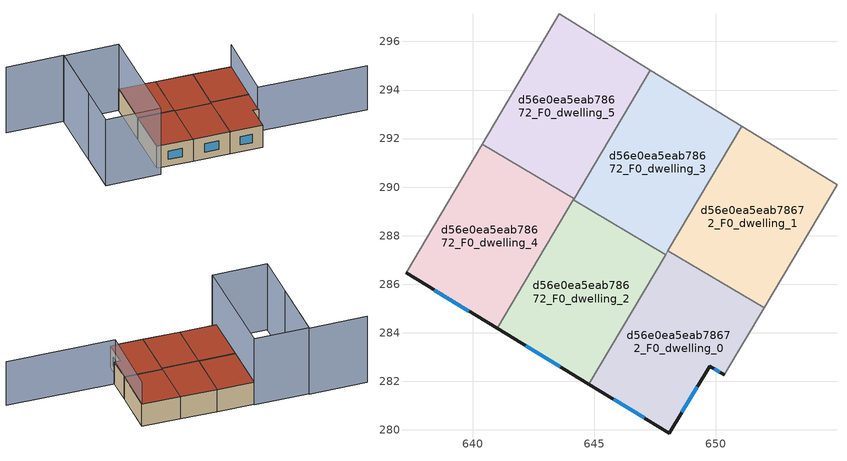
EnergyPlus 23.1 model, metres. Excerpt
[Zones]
d56e0ea5eab78672_F0_dwelling_0
 floor ground (EU_floor_Construction): 652,285.04 650.35,282.27 649.77,282.63 648.09,279.87 644.78,281.88 648.03,287.38 z0
 wall outside (EU_wall_Construction): 644.78,281.88 648.09,279.87 649.77,282.63 650.35,282.27 z0:3
 wall to d56e0ea5eab78672_F0_dwelling_1 (EU_wall_Construction): 652,285.04 648.03,287.38 z0:3
 wall adiabatic (EU_wall_Construction): 650.35,282.27 652,285.04 z0:3
 wall to d56e0ea5eab78672_F0_dwelling_2 (EU_wall_Construction): 647.94,287.22 644.78,281.88 z0:3
 wall to d56e0ea5eab78672_F0_dwelling_3 (EU_wall_Construction): 648.03,287.38 647.94,287.22 z0:3
 window (EU_Window_Construction): 648.61,280.73 649.24,281.77 / 645.81,281.25 647.05,280.5 / 649.95,282.52 650.17,282.38 z0.93:2.07
 roof outside (EU_roof_Construction): 650.35,282.27 652,285.04 648.03,287.38 644.78,281.88 648.09,279.87 649.77,282.63 z3
d56e0ea5eab78672_F0_dwelling_1
 floor ground (EU_floor_Construction): 655,290.09 652,285.04 648.03,287.38 651.07,292.51 z0
 wall adiabatic (EU_wall_Construction): 652,285.04 655,290.09 651.07,292.51 z0:3
 wall to d56e0ea5eab78672_F0_dwelling_3 (EU_wall_Construction): 651.07,292.51 648.03,287.38 z0:3
 roof outside (EU_roof_Construction): 652,285.04 655,290.09 651.07,292.51 648.03,287.38 z3
d56e0ea5eab78672_F0_dwelling_2
 floor ground (EU_floor_Construction): 647.94,287.22 644.78,281.88 641.01,284.18 644.14,289.47 z0
 wall outside (EU_wall_Construction): 641.01,284.18 644.78,281.88 z0:3
 wall to d56e0ea5eab78672_F0_dwelling_3 (EU_wall_Construction): 647.94,287.22 644.14,289.47 z0:3
 wall to d56e0ea5eab78672_F0_dwelling_4 (EU_wall_Construction): 644.14,289.47 641.01,284.18 z0:3
 window (EU_Window_Construction): 642.18,283.46 643.6,282.6 z0.93:2.07
 roof outside (EU_roof_Construction): 644.78,281.88 647.94,287.22 644.14,289.47 641.01,284.18 z3
d56e0ea5eab78672_F0_dwelling_3
 floor ground (EU_floor_Construction): 651.07,292.51 647.94,287.22 644.14,289.47 647.31,294.82 z0
 wall adiabatic (EU_wall_Construction): 651.07,292.51 647.31,294.82 z0:3
 wall to d56e0ea5eab78672_F0_dwelling_5 (EU_wall_Construction): 647.31,294.82 644.17,289.53 z0:3
 wall to d56e0ea5eab78672_F0_dwelling_4 (EU_wall_Construction): 644.17,289.53 644.14,289.47 z0:3
 roof outside (EU_roof_Construction): 647.94,287.22 651.07,292.51 647.31,294.82 644.14,289.47 z3
d56e0ea5eab78672_F0_dwelling_4
 floor ground (EU_floor_Construction): 644.17,289.53 641.01,284.18 637.24,286.47 640.38,291.77 z0
 wall outside (EU_wall_Construction): 637.24,286.47 641.01,284.18 z0:3
 wall adiabatic (EU_wall_Construction): 640.38,291.77 637.24,286.47 z0:3
 wall to d56e0ea5eab78672_F0_dwelling_5 (EU_wall_Construction): 644.17,289.53 640.38,291.77 z0:3
 window (EU_Window_Construction): 638.41,285.75 639.83,284.89 z0.93:2.07
 roof outside (EU_roof_Construction): 641.01,284.18 644.17,289.53 640.38,291.77 637.24,286.47 z3
d56e0ea5eab78672_F0_dwelling_5
 floor ground (EU_floor_Construction): 647.31,294.82 644.17,289.53 640.38,291.77 643.55,297.13 z0
 wall adiabatic (EU_wall_Construction): 647.31,294.82 643.55,297.13 640.38,291.77 z0:3
 roof outside (EU_roof_Construction): 644.17,289.53 647.31,294.82 643.55,297.13 640.38,291.77 z3
shading: 661.45,275.51 650.27,282.32 / 650.27,282.32 655,290.09 z0:6; 632.03,304.22 637.99,300.68 / 637.99,300.68 630.93,288.79 / 643.61,297.23 636.6,285.39 / 636.6,285.39 630.91,288.75 / 630.91,288.75 637.92,300.6 / 637.92,300.6 643.61,297.23 z0:9
[Building]
EU S2 Campaign: North Axis=0; Terrain=City; Solar Distribution=FullExterior
[Site:Location]
Montreal-Trudeau.Intl.AP: Latitude=45.4667; Longitude=-73.75; Time Zone=-5; Elevation=36
[SizingPeriod:WeatherFileDays]
AnnualSizingPeriod: Begin Month=1; Begin Day of Month=1; End Month=12; End Day of Month=31; Day of Week for Start Day=Monday; Use Weather File Daylight Saving Period=No; Use Weather File Rain and Snow Indicators=No
[MATERIAL]
EU_InternalMass_Material: Roughness=MediumRough; Thickness=0.1; Conductivity=1; Density=1800; Specific Heat=900; Thermal Absorptance=0.9; Solar Absorptance=0.7; Visible Absorptance=0.7
[MATERIAL:NOMASS] Roughness=MediumRough; Thermal Absorptance=0.9; Solar Absorptance=0.7; Visible Absorptance=0.7
Name | Thermal Resistance
EU_wall_NoMass; EU_floor_NoMass | 1.36485
EU_roof_NoMass | 2.55992
[WINDOWMATERIAL:SIMPLEGLAZINGSYSTEM]
EU_Window_SimpleGlazing: UFactor=3.92339; Solar Heat Gain Coefficient=0.8; Visible Transmittance=0.8
[CONSTRUCTION]
EU_wall_Construction: EU_wall_NoMass
EU_roof_Construction: EU_roof_NoMass
EU_floor_Construction: EU_floor_NoMass
EU_Window_Construction: EU_Window_SimpleGlazing
EU_InternalMass_Construction: EU_InternalMass_Material
[ZONE] Type=1; Multiplier=1; Ceiling Height=autocalculate; Floor Area=autocalculate; Part of Total Floor Area=Yes
Name | Volume
d56e0ea5eab78672_F0_dwelling_0 | 81.84375
d56e0ea5eab78672_F0_dwelling_1 | 81.8452
d56e0ea5eab78672_F0_dwelling_2 | 81.8416
d56e0ea5eab78672_F0_dwelling_3 | 81.8533
d56e0ea5eab78672_F0_dwelling_4 | 81.8357
d56e0ea5eab78672_F0_dwelling_5 | 81.8394
[INTERNALMASS] Construction=EU_InternalMass_Construction
Name | Zone or ZoneList | Surface Area
d56e0ea5eab78672_F0_dwelling_0_EU_InternalMass | d56e0ea5eab78672_F0_dwelling_0 | 27.2801
d56e0ea5eab78672_F0_dwelling_1_EU_InternalMass | d56e0ea5eab78672_F0_dwelling_1 | 27.2826
d56e0ea5eab78672_F0_dwelling_2_EU_InternalMass | d56e0ea5eab78672_F0_dwelling_2 | 27.2793
d56e0ea5eab78672_F0_dwelling_3_EU_InternalMass | d56e0ea5eab78672_F0_dwelling_3 | 27.2834
d56e0ea5eab78672_F0_dwelling_4_EU_InternalMass | d56e0ea5eab78672_F0_dwelling_4 | 27.2788
d56e0ea5eab78672_F0_dwelling_5_EU_InternalMass | d56e0ea5eab78672_F0_dwelling_5 | 27.2799
[OTHEREQUIPMENT] Fuel Type=Electricity; Design Level Calculation Method=Watts/Area; Power per Zone Floor Area=1; Fraction Latent=0; Fraction Radiant=0; Fraction Lost=0; Carbon Dioxide Generation Rate=0; EndUse Subcategory=EU_Step8_InternalGains
Name | Zone or ZoneList or Space or SpaceList | Schedule
EU_Step8_InternalGain_d56e0ea5eab78672_F0_dwelling_0_f000 | d56e0ea5eab78672_F0_dwelling_0 | EU_Step8_GainSchedule_d56e0ea5eab78672_F0_dwelling_0_f000
EU_Step8_InternalGain_d56e0ea5eab78672_F0_dwelling_1_f000 | d56e0ea5eab78672_F0_dwelling_1 | EU_Step8_GainSchedule_d56e0ea5eab78672_F0_dwelling_1_f000
EU_Step8_InternalGain_d56e0ea5eab78672_F0_dwelling_2_f000 | d56e0ea5eab78672_F0_dwelling_2 | EU_Step8_GainSchedule_d56e0ea5eab78672_F0_dwelling_2_f000
EU_Step8_InternalGain_d56e0ea5eab78672_F0_dwelling_3_f000 | d56e0ea5eab78672_F0_dwelling_3 | EU_Step8_GainSchedule_d56e0ea5eab78672_F0_dwelling_3_f000
EU_Step8_InternalGain_d56e0ea5eab78672_F0_dwelling_4_f000 | d56e0ea5eab78672_F0_dwelling_4 | EU_Step8_GainSchedule_d56e0ea5eab78672_F0_dwelling_4_f000
EU_Step8_InternalGain_d56e0ea5eab78672_F0_dwelling_5_f000 | d56e0ea5eab78672_F0_dwelling_5 | EU_Step8_GainSchedule_d56e0ea5eab78672_F0_dwelling_5_f000
[ZONEVENTILATION:DESIGNFLOWRATE] Schedule=EU_AlwaysOn; Design Flow Rate Calculation Method=AirChanges/Hour; Air Changes per Hour=0.860309; Ventilation Type=Natural; Fan Pressure Rise=0; Fan Total Efficiency=1; Constant Term Coefficient=1; Temperature Term Coefficient=0; Velocity Term Coefficient=0; Velocity Squared Term Coefficient=0; Minimum Indoor Temperature=-100; Maximum Indoor Temperature=100; Delta Temperature=-100; Minimum Outdoor Temperature=-100; Maximum Outdoor Temperature=100; Maximum Wind Speed=40
Name | Zone or ZoneList or Space or SpaceList
EU_ConstantAir_d56e0ea5eab78672_F0_dwelling_0 | d56e0ea5eab78672_F0_dwelling_0
EU_ConstantAir_d56e0ea5eab78672_F0_dwelling_1 | d56e0ea5eab78672_F0_dwelling_1
EU_ConstantAir_d56e0ea5eab78672_F0_dwelling_2 | d56e0ea5eab78672_F0_dwelling_2
EU_ConstantAir_d56e0ea5eab78672_F0_dwelling_3 | d56e0ea5eab78672_F0_dwelling_3
EU_ConstantAir_d56e0ea5eab78672_F0_dwelling_4 | d56e0ea5eab78672_F0_dwelling_4
EU_ConstantAir_d56e0ea5eab78672_F0_dwelling_5 | d56e0ea5eab78672_F0_dwelling_5
[HVACTEMPLATE:THERMOSTAT] Constant Heating Setpoint=20; Constant Cooling Setpoint=50
EU_HeatOnly_d56e0ea5eab78672_F0_dwelling_0; EU_HeatOnly_d56e0ea5eab78672_F0_dwelling_1; EU_HeatOnly_d56e0ea5eab78672_F0_dwelling_2; EU_HeatOnly_d56e0ea5eab78672_F0_dwelling_3; EU_HeatOnly_d56e0ea5eab78672_F0_dwelling_4; EU_HeatOnly_d56e0ea5eab78672_F0_dwelling_5
[HVACTEMPLATE:ZONE:IDEALLOADSAIRSYSTEM] System Availability Schedule=EU_AlwaysOn; Maximum Heating Supply Air Temperature=50; Minimum Cooling Supply Air Temperature=13; Maximum Heating Supply Air Humidity Ratio=0.0156; Minimum Cooling Supply Air Humidity Ratio=0.0077; Heating Limit=NoLimit; Cooling Limit=NoLimit; Heating Availability Schedule=EU_AlwaysOn; Cooling Availability Schedule=EU_CoolingOff; Dehumidification Control Type=ConstantSensibleHeatRatio; Cooling Sensible Heat Ratio=0.7; Dehumidification Setpoint=60; Humidification Control Type=None; Humidification Setpoint=30; Outdoor Air Method=None; Outdoor Air Flow Rate per Person=0.00944; Outdoor Air Flow Rate per Zone Floor Area=0; Outdoor Air Flow Rate per Zone=0; Demand Controlled Ventilation Type=None; Outdoor Air Economizer Type=NoEconomizer; Heat Recovery Type=None; Sensible Heat Recovery Effectiveness=0.7; Latent Heat Recovery Effectiveness=0.65
Name | Template Thermostat
d56e0ea5eab78672_F0_dwelling_0 | EU_HeatOnly_d56e0ea5eab78672_F0_dwelling_0
d56e0ea5eab78672_F0_dwelling_1 | EU_HeatOnly_d56e0ea5eab78672_F0_dwelling_1
d56e0ea5eab78672_F0_dwelling_2 | EU_HeatOnly_d56e0ea5eab78672_F0_dwelling_2
d56e0ea5eab78672_F0_dwelling_3 | EU_HeatOnly_d56e0ea5eab78672_F0_dwelling_3
d56e0ea5eab78672_F0_dwelling_4 | EU_HeatOnly_d56e0ea5eab78672_F0_dwelling_4
d56e0ea5eab78672_F0_dwelling_5 | EU_HeatOnly_d56e0ea5eab78672_F0_dwelling_5
[SIZING:ZONE] Zone Cooling Design Supply Air Temperature Input Method=SupplyAirTemperature; Zone Cooling Design Supply Air Temperature=13; Zone Heating Design Supply Air Temperature Input Method=SupplyAirTemperature; Zone Heating Design Supply Air Temperature=50; Zone Cooling Design Supply Air Humidity Ratio=0.008; Zone Heating Design Supply Air Humidity Ratio=0.008; Cooling Design Air Flow Method=DesignDay; Cooling Design Air Flow Rate=0; Cooling Minimum Air Flow per Zone Floor Area=0.000762; Cooling Minimum Air Flow=0; Cooling Minimum Air Flow Fraction=0.2; Heating Design Air Flow Method=DesignDay; Heating Design Air Flow Rate=0; Heating Maximum Air Flow per Zone Floor Area=0.002032; Heating Maximum Air Flow=0.141576; Heating Maximum Air Flow Fraction=0.3; Account for Dedicated Outdoor Air System=No; Dedicated Outdoor Air System Control Strategy=NeutralSupplyAir; Dedicated Outdoor Air Low Setpoint Temperature for Design=autosize; Dedicated Outdoor Air High Setpoint Temperature for Design=autosize; Zone Load Sizing Method=Sensible Load Only No Latent Load; Zone Latent Cooling Design Supply Air Humidity Ratio Input Method=HumidityRatioDifference; Zone Cooling Design Supply Air Humidity Ratio Difference=0.005; Zone Latent Heating Design Supply Air Humidity Ratio Input Method=HumidityRatioDifference; Zone Humidification Design Supply Air Humidity Ratio Difference=0.005
d56e0ea5eab78672_F0_dwelling_0; d56e0ea5eab78672_F0_dwelling_1; d56e0ea5eab78672_F0_dwelling_2; d56e0ea5eab78672_F0_dwelling_3; d56e0ea5eab78672_F0_dwelling_4; d56e0ea5eab78672_F0_dwelling_5
[SCHEDULE:CONSTANT]
Name | Hourly Value
EU_AlwaysOn | 1
EU_CoolingOff | 0
[SCHEDULE:FILE] Column Number=1; Rows to Skip at Top=0; Number of Hours of Data=8760; Column Separator=Comma; Interpolate to Timestep=No; Minutes per Item=60; Adjust Schedule for Daylight Savings=Yes
Name | File
EU_Step8_GainSchedule_d56e0ea5eab78672_F0_dwelling_0_f000 | ../../schedules/d56e0ea5eab78672/d56e0ea5eab78672_F0_dwelling_0_f000_gain.csv
EU_Step8_GainSchedule_d56e0ea5eab78672_F0_dwelling_1_f000 | ../../schedules/d56e0ea5eab78672/d56e0ea5eab78672_F0_dwelling_1_f000_gain.csv
EU_Step8_GainSchedule_d56e0ea5eab78672_F0_dwelling_2_f000 | ../../schedules/d56e0ea5eab78672/d56e0ea5eab78672_F0_dwelling_2_f000_gain.csv
EU_Step8_GainSchedule_d56e0ea5eab78672_F0_dwelling_3_f000 | ../../schedules/d56e0ea5eab78672/d56e0ea5eab78672_F0_dwelling_3_f000_gain.csv
EU_Step8_GainSchedule_d56e0ea5eab78672_F0_dwelling_4_f000 | ../../schedules/d56e0ea5eab78672/d56e0ea5eab78672_F0_dwelling_4_f000_gain.csv
EU_Step8_GainSchedule_d56e0ea5eab78672_F0_dwelling_5_f000 | ../../schedules/d56e0ea5eab78672/d56e0ea5eab78672_F0_dwelling_5_f000_gain.csv
